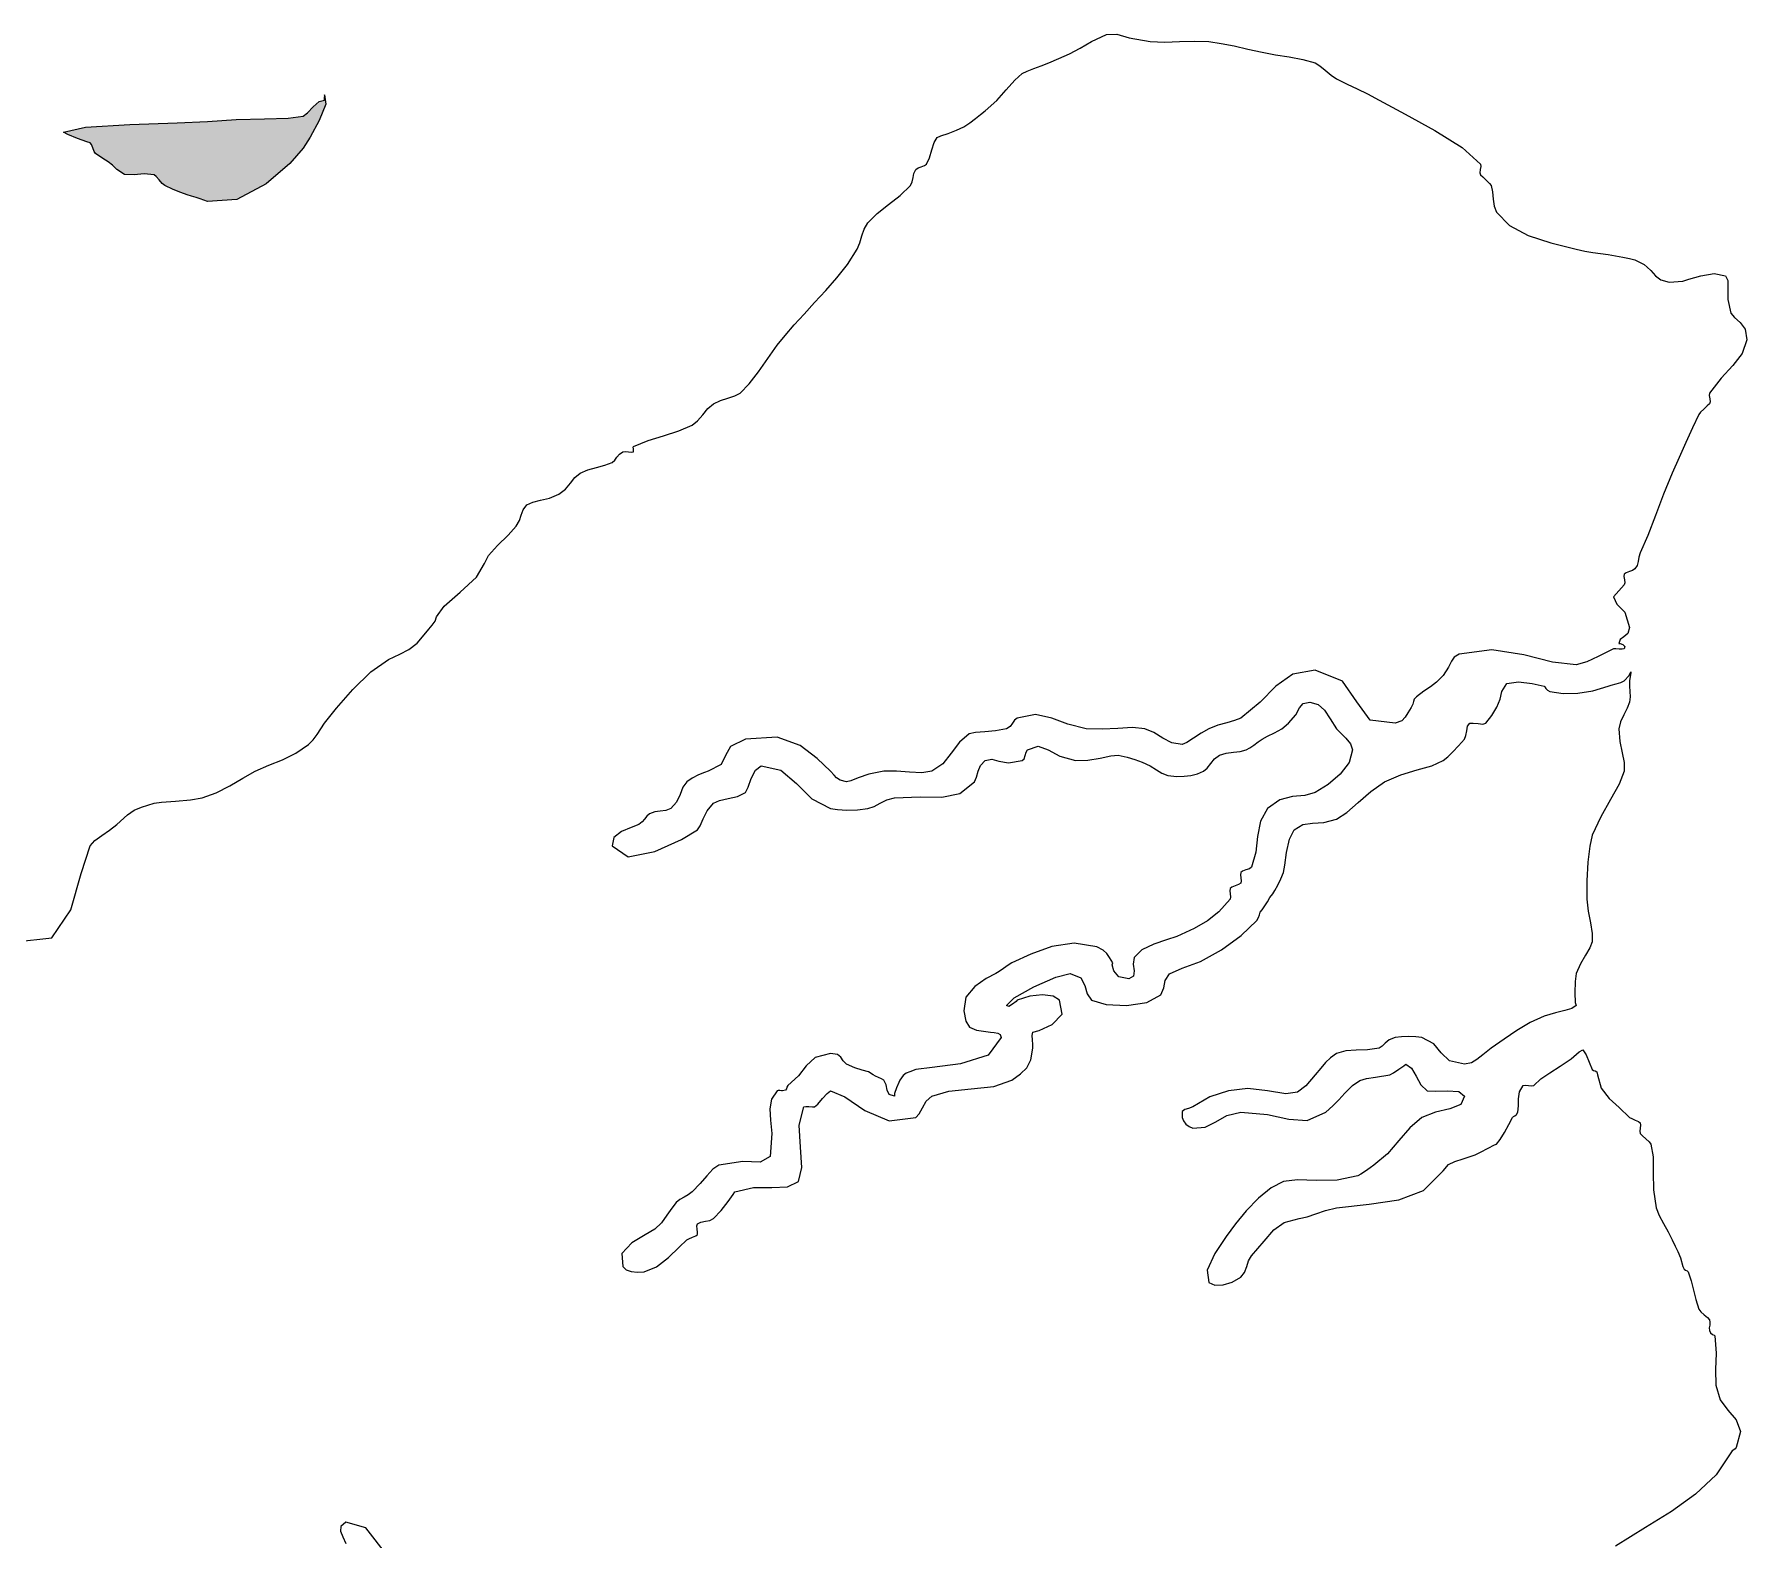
# Model space of a CAD drawing. Header units: inches. Extents: x -600 to 863, y -502 to 873.
# Drawn here: x 687.67 to 721.71, y 70.07 to 100 of the extents above; entities that cross this region are included whole.
import ezdxf

# ---------------------------------------------------------------- set-up
doc = ezdxf.new("R2010")
doc.units = ezdxf.units.IN
doc.header["$MEASUREMENT"] = 0
doc.layers.add('Layer 1', color=7, linetype='Continuous')

msp = doc.modelspace()

# ---------------------------------------------------------------- hatches: boundary and pattern name
at = {"layer": 'Layer 1', "true_color": 0xffffff}
msp.add_hatch(color=7, dxfattribs=at).paths.add_polyline_path([(693.442, 98.686), (693.438, 98.703), (693.442, 98.737), (693.445, 98.772), (693.442, 98.791), (693.465, 98.604), (693.336, 98.284), (693.154, 97.953), (693.019, 97.732), (692.755, 97.426), (692.28, 97.021), (691.699, 96.709), (691.112, 96.674), (691.041, 96.698), (690.97, 96.725), (690.89, 96.752), (690.795, 96.779), (690.71, 96.805), (690.587, 96.849), (690.436, 96.911), (690.266, 96.991), (690.217, 97.033), (690.155, 97.103), (690.096, 97.169), (690.054, 97.203), (689.857, 97.223), (689.655, 97.204), (689.467, 97.211), (689.312, 97.31), (689.23, 97.396), (689.142, 97.46), (689.033, 97.528), (688.889, 97.627), (688.861, 97.669), (688.835, 97.737), (688.808, 97.804), (688.783, 97.839), (688.719, 97.858), (688.53, 97.925), (688.336, 98.001), (688.254, 98.051), (688.688, 98.149), (689.57, 98.204), (690.51, 98.234), (691.112, 98.262), (691.684, 98.302), (692.246, 98.317), (692.719, 98.331), (693.019, 98.368), (693.102, 98.435), (693.216, 98.552), (693.337, 98.657)])

# ---------------------------------------------------------------- linework, layer by layer
at = {"layer": 'Layer 1', "lineweight": 0}
for points in [[(687.301, 81.956), (688.021, 82.031), (688.4, 82.591), (688.602, 83.31), (688.783, 83.862), (688.878, 83.968), (689.014, 84.069), (689.165, 84.174), (689.312, 84.286), (689.527, 84.475), (689.66, 84.572), (689.804, 84.633), (690.054, 84.709), (690.201, 84.728), (690.476, 84.75), (690.776, 84.779), (691.007, 84.815), (691.286, 84.915), (691.559, 85.056), (691.819, 85.209), (692.065, 85.345), (692.334, 85.464), (692.604, 85.575), (692.869, 85.703), (693.124, 85.874), (693.217, 85.967), (693.295, 86.074), (693.367, 86.188), (693.442, 86.298), (693.678, 86.596), (694.003, 86.97), (694.365, 87.324), (694.713, 87.568), (694.938, 87.671), (695.119, 87.762), (695.282, 87.889), (695.454, 88.098), (695.512, 88.167), (695.58, 88.246), (695.639, 88.33), (695.666, 88.415), (695.817, 88.627), (696.14, 88.907), (696.464, 89.205), (696.618, 89.474), (696.699, 89.635), (696.88, 89.832), (697.089, 90.036), (697.254, 90.215), (697.314, 90.327), (697.349, 90.438), (697.389, 90.543), (697.466, 90.639), (697.581, 90.695), (697.735, 90.731), (697.914, 90.775), (698.101, 90.851), (698.23, 90.95), (698.329, 91.069), (698.42, 91.185), (698.524, 91.273), (698.676, 91.338), (698.846, 91.385), (699.014, 91.43), (699.16, 91.485), (699.211, 91.529), (699.254, 91.588), (699.302, 91.648), (699.371, 91.697), (699.417, 91.7), (699.482, 91.692), (699.545, 91.687), (699.583, 91.697), (699.586, 91.718), (699.582, 91.753), (699.579, 91.786), (699.583, 91.804), (699.872, 91.918), (700.181, 92.014), (700.481, 92.11), (700.748, 92.227), (700.854, 92.312), (700.958, 92.433), (701.063, 92.556), (701.172, 92.65), (701.312, 92.717), (701.461, 92.765), (701.599, 92.808), (701.701, 92.862), (701.885, 93.05), (702.068, 93.288), (702.254, 93.553), (702.442, 93.815), (702.599, 94.01), (702.779, 94.217), (702.977, 94.435), (703.184, 94.662), (703.404, 94.902), (703.627, 95.152), (703.84, 95.422), (704.03, 95.721), (704.083, 95.85), (704.124, 95.987), (704.171, 96.125), (704.242, 96.25), (704.426, 96.436), (704.65, 96.61), (704.883, 96.79), (705.089, 96.991), (705.125, 97.062), (705.142, 97.146), (705.158, 97.231), (705.195, 97.31), (705.239, 97.34), (705.304, 97.363), (705.366, 97.387), (705.406, 97.415), (705.464, 97.542), (705.514, 97.699), (705.562, 97.847), (705.618, 97.944), (705.694, 97.979), (705.838, 98.027), (706.004, 98.087), (706.147, 98.156), (706.269, 98.238), (706.381, 98.322), (706.482, 98.403), (706.571, 98.474), (706.802, 98.682), (706.994, 98.895), (707.16, 99.083), (707.312, 99.215), (707.409, 99.263), (707.541, 99.313), (707.689, 99.367), (707.842, 99.427), (708.041, 99.513), (708.248, 99.607), (708.464, 99.719), (708.689, 99.851), (708.986, 99.995), (709.193, 99.997), (709.439, 99.926), (709.854, 99.851), (710.144, 99.84), (710.436, 99.851), (710.729, 99.861), (711.019, 99.851), (711.265, 99.816), (711.525, 99.764), (711.797, 99.702), (712.077, 99.639), (712.345, 99.59), (712.618, 99.548), (712.887, 99.498), (713.136, 99.427), (713.227, 99.371), (713.335, 99.28), (713.45, 99.184), (713.56, 99.109), (713.771, 99.005), (713.97, 98.912), (714.176, 98.812), (714.406, 98.686), (714.919, 98.405), (715.511, 98.083), (716.053, 97.744), (716.418, 97.415), (716.425, 97.37), (716.415, 97.306), (716.407, 97.242), (716.418, 97.203), (716.463, 97.163), (716.532, 97.098), (716.598, 97.031), (716.63, 96.991), (716.66, 96.861), (716.674, 96.717), (716.692, 96.578), (716.736, 96.462), (716.998, 96.194), (717.366, 95.997), (717.816, 95.848), (718.324, 95.721), (718.492, 95.687), (718.65, 95.661), (718.804, 95.64), (718.959, 95.615), (719.1, 95.593), (719.247, 95.568), (719.383, 95.541), (719.488, 95.509), (719.595, 95.462), (719.671, 95.42), (719.734, 95.369), (719.807, 95.298), (719.899, 95.194), (720.007, 95.113), (720.173, 95.071), (720.441, 95.086), (720.562, 95.126), (720.796, 95.196), (721.063, 95.238), (721.289, 95.191), (721.338, 95.099), (721.333, 94.94), (721.333, 94.723), (721.395, 94.45), (721.468, 94.363), (721.581, 94.268), (721.681, 94.131), (721.712, 93.921), (721.622, 93.651), (721.436, 93.412), (721.201, 93.162), (720.971, 92.862), (720.966, 92.816), (720.975, 92.752), (720.982, 92.689), (720.971, 92.65), (720.924, 92.609), (720.857, 92.546), (720.795, 92.482), (720.76, 92.438), (720.632, 92.169), (720.501, 91.883), (720.367, 91.583), (720.23, 91.273), (720.059, 90.855), (719.897, 90.43), (719.745, 90.029), (719.595, 89.686), (719.564, 89.598), (719.551, 89.516), (719.531, 89.438), (719.488, 89.368), (719.443, 89.339), (719.38, 89.315), (719.318, 89.292), (719.277, 89.262), (719.271, 89.217), (719.28, 89.153), (719.288, 89.09), (719.277, 89.051), (719.066, 88.81), (719.128, 88.669), (719.291, 88.507), (719.383, 88.203), (719.346, 88.084), (719.268, 88.016), (719.193, 87.961), (719.171, 87.886), (719.196, 87.883), (719.249, 87.862), (719.289, 87.827), (719.277, 87.78), (719.238, 87.77), (719.176, 87.773), (719.111, 87.78), (719.065, 87.78), (718.955, 87.727), (718.761, 87.624), (718.534, 87.521), (718.324, 87.462), (717.853, 87.514), (717.278, 87.66), (716.645, 87.76), (715.995, 87.674), (715.895, 87.614), (715.841, 87.53), (715.785, 87.411), (715.677, 87.25), (715.547, 87.115), (715.425, 87.024), (715.296, 86.94), (715.147, 86.827), (715.104, 86.775), (715.089, 86.729), (715.076, 86.679), (715.042, 86.615), (714.975, 86.506), (714.925, 86.417), (714.854, 86.348), (714.725, 86.298), (714.227, 86.363), (713.958, 86.724), (713.676, 87.135), (713.136, 87.356), (712.689, 87.278), (712.354, 87.037), (712.04, 86.717), (711.653, 86.403), (711.531, 86.351), (711.375, 86.308), (711.199, 86.26), (711.019, 86.191), (710.868, 86.105), (710.717, 86.002), (710.584, 85.914), (710.489, 85.874), (710.283, 85.907), (710.102, 86.005), (709.928, 86.116), (709.748, 86.191), (709.501, 86.212), (709.212, 86.197), (708.899, 86.181), (708.583, 86.191), (708.219, 86.281), (707.898, 86.401), (707.576, 86.47), (707.207, 86.403), (707.157, 86.362), (707.117, 86.301), (707.069, 86.237), (706.995, 86.191), (706.782, 86.146), (706.566, 86.129), (706.379, 86.115), (706.254, 86.086), (706.06, 85.921), (705.898, 85.703), (705.729, 85.492), (705.513, 85.345), (705.312, 85.314), (705.068, 85.328), (704.808, 85.349), (704.56, 85.345), (704.262, 85.285), (704.049, 85.211), (703.906, 85.151), (703.818, 85.133), (703.688, 85.169), (703.621, 85.213), (703.574, 85.27), (703.501, 85.345), (703.237, 85.596), (702.898, 85.857), (702.438, 86.021), (701.807, 85.98), (701.51, 85.836), (701.414, 85.657), (701.329, 85.481), (701.065, 85.345), (700.992, 85.32), (700.877, 85.272), (700.75, 85.208), (700.642, 85.133), (700.567, 85.025), (700.509, 84.88), (700.437, 84.729), (700.324, 84.604), (700.225, 84.562), (700.115, 84.549), (700.004, 84.537), (699.9, 84.498), (699.848, 84.451), (699.804, 84.395), (699.756, 84.337), (699.689, 84.286), (699.537, 84.224), (699.343, 84.144), (699.19, 84.028), (699.16, 83.862), (699.475, 83.64), (700.007, 83.746), (700.538, 83.99), (700.854, 84.18), (700.906, 84.26), (700.965, 84.396), (701.048, 84.557), (701.172, 84.709), (701.29, 84.763), (701.465, 84.8), (701.652, 84.844), (701.807, 84.921), (701.863, 85.027), (701.924, 85.201), (702.005, 85.367), (702.124, 85.45), (702.51, 85.364), (702.82, 85.098), (703.127, 84.795), (703.501, 84.604), (703.637, 84.585), (703.824, 84.574), (704.035, 84.578), (704.242, 84.604), (704.365, 84.646), (704.487, 84.713), (704.619, 84.776), (704.771, 84.815), (705.283, 84.834), (705.714, 84.831), (706.07, 84.9), (706.359, 85.133), (706.402, 85.229), (706.432, 85.347), (706.478, 85.462), (706.571, 85.557), (706.705, 85.584), (706.846, 85.543), (707.034, 85.509), (707.312, 85.557), (707.348, 85.594), (707.371, 85.657), (707.391, 85.724), (707.418, 85.769), (707.629, 85.841), (707.824, 85.768), (708.055, 85.643), (708.371, 85.557), (708.617, 85.563), (708.861, 85.607), (709.072, 85.651), (709.219, 85.662), (709.396, 85.625), (709.547, 85.581), (709.691, 85.524), (709.854, 85.45), (709.982, 85.376), (710.087, 85.308), (710.207, 85.257), (710.383, 85.238), (710.527, 85.244), (710.663, 85.263), (710.791, 85.295), (710.912, 85.345), (710.986, 85.406), (711.057, 85.496), (711.135, 85.59), (711.23, 85.662), (711.367, 85.705), (711.51, 85.724), (711.645, 85.738), (711.76, 85.769), (711.833, 85.811), (711.914, 85.866), (711.998, 85.927), (712.077, 85.98), (712.187, 86.039), (712.322, 86.107), (712.469, 86.191), (712.606, 86.298), (712.748, 86.469), (712.821, 86.605), (712.894, 86.694), (713.03, 86.721), (713.194, 86.672), (713.319, 86.556), (713.432, 86.39), (713.56, 86.191), (713.637, 86.107), (713.743, 86.002), (713.837, 85.887), (713.877, 85.769), (713.809, 85.521), (713.632, 85.287), (713.393, 85.08), (713.136, 84.921), (712.926, 84.864), (712.684, 84.841), (712.429, 84.778), (712.183, 84.604), (712.045, 84.352), (711.989, 84.05), (711.951, 83.734), (711.865, 83.438), (711.825, 83.407), (711.758, 83.383), (711.69, 83.359), (711.653, 83.333), (711.647, 83.284), (711.656, 83.226), (711.664, 83.168), (711.653, 83.121), (711.611, 83.093), (711.544, 83.066), (711.478, 83.041), (711.441, 83.016), (711.437, 82.967), (711.445, 82.906), (711.453, 82.848), (711.441, 82.804), (711.218, 82.551), (710.991, 82.369), (710.725, 82.219), (710.383, 82.062), (710.179, 81.991), (709.927, 81.908), (709.69, 81.796), (709.536, 81.639), (709.517, 81.511), (709.532, 81.377), (709.523, 81.269), (709.43, 81.215), (709.229, 81.257), (709.128, 81.379), (709.099, 81.498), (709.112, 81.533), (709.044, 81.639), (708.989, 81.723), (708.917, 81.791), (708.795, 81.851), (708.34, 81.927), (707.897, 81.859), (707.48, 81.708), (707.101, 81.533), (707.028, 81.489), (706.938, 81.425), (706.851, 81.362), (706.783, 81.321), (706.595, 81.226), (706.367, 81.066), (706.188, 80.85), (706.147, 80.58), (706.192, 80.376), (706.26, 80.26), (706.403, 80.198), (706.678, 80.156), (706.753, 80.149), (706.822, 80.139), (706.872, 80.11), (706.889, 80.051), (706.632, 79.699), (706.086, 79.525), (705.518, 79.456), (705.195, 79.415), (705.076, 79.368), (705.001, 79.341), (704.944, 79.298), (704.877, 79.203), (704.856, 79.158), (704.808, 79.048), (704.768, 78.936), (704.771, 78.886), (704.664, 78.919), (704.624, 79.006), (704.605, 79.111), (704.56, 79.203), (704.513, 79.233), (704.453, 79.257), (704.395, 79.28), (704.348, 79.31), (704.254, 79.366), (704.13, 79.405), (703.982, 79.449), (703.818, 79.521), (703.751, 79.585), (703.704, 79.658), (703.636, 79.716), (703.501, 79.732), (703.192, 79.653), (703.012, 79.491), (702.863, 79.291), (702.653, 79.098), (702.629, 79.065), (702.624, 79.033), (702.607, 79.006), (702.548, 78.992), (702.525, 78.993), (702.493, 78.995), (702.461, 78.996), (702.442, 78.992), (702.323, 78.823), (702.29, 78.633), (702.307, 78.41), (702.336, 78.145), (702.303, 77.688), (702.104, 77.572), (701.756, 77.584), (701.277, 77.51), (701.158, 77.433), (701.039, 77.304), (700.907, 77.146), (700.748, 76.98), (700.67, 76.923), (700.587, 76.875), (700.505, 76.828), (700.43, 76.769), (700.343, 76.659), (700.247, 76.518), (700.137, 76.369), (700.007, 76.239), (699.815, 76.13), (699.548, 75.97), (699.352, 75.759), (699.371, 75.498), (699.439, 75.435), (699.54, 75.397), (699.662, 75.384), (699.795, 75.392), (700.042, 75.491), (700.282, 75.678), (700.491, 75.88), (700.642, 76.027), (700.683, 76.049), (700.753, 76.08), (700.82, 76.111), (700.854, 76.133), (700.857, 76.18), (700.85, 76.243), (700.843, 76.304), (700.854, 76.345), (700.924, 76.383), (701.011, 76.398), (701.099, 76.414), (701.172, 76.451), (701.327, 76.614), (701.468, 76.789), (701.566, 76.928), (701.595, 76.98), (701.968, 77.067), (702.333, 77.072), (702.647, 77.084), (702.865, 77.191), (702.932, 77.467), (702.9, 77.872), (702.879, 78.308), (702.972, 78.674), (703.006, 78.682), (703.071, 78.68), (703.14, 78.674), (703.184, 78.674), (703.249, 78.729), (703.34, 78.836), (703.433, 78.941), (703.501, 78.992), (703.785, 78.87), (704.183, 78.602), (704.663, 78.396), (705.195, 78.463), (705.264, 78.536), (705.326, 78.655), (705.403, 78.783), (705.513, 78.886), (705.854, 78.986), (706.298, 79.029), (706.745, 79.08), (707.101, 79.203), (707.277, 79.327), (707.399, 79.448), (707.479, 79.606), (707.524, 79.839), (707.523, 79.91), (707.514, 80.002), (707.51, 80.092), (707.524, 80.156), (707.646, 80.188), (707.902, 80.311), (708.103, 80.515), (708.054, 80.792), (707.922, 80.871), (707.711, 80.9), (707.46, 80.875), (707.207, 80.792), (707.188, 80.77), (707.12, 80.714), (707.042, 80.671), (706.995, 80.686), (707.15, 80.841), (707.544, 81.059), (707.98, 81.249), (708.266, 81.321), (708.472, 81.235), (708.555, 81.083), (708.6, 80.917), (708.689, 80.792), (708.979, 80.705), (709.386, 80.687), (709.789, 80.747), (710.065, 80.897), (710.126, 81.036), (710.15, 81.182), (710.237, 81.317), (710.489, 81.427), (710.856, 81.564), (711.271, 81.793), (711.665, 82.077), (711.972, 82.38), (712.007, 82.438), (712.024, 82.491), (712.041, 82.541), (712.077, 82.592), (712.135, 82.667), (712.184, 82.751), (712.232, 82.835), (712.289, 82.909), (712.33, 82.971), (712.388, 83.078), (712.449, 83.208), (712.501, 83.333), (712.527, 83.48), (712.564, 83.731), (712.623, 83.995), (712.713, 84.18), (712.886, 84.288), (713.081, 84.313), (713.304, 84.324), (713.56, 84.392), (713.76, 84.523), (713.986, 84.725), (714.238, 84.944), (714.513, 85.133), (714.838, 85.273), (715.162, 85.371), (715.453, 85.455), (715.677, 85.557), (715.769, 85.629), (715.871, 85.728), (715.982, 85.847), (716.101, 85.98), (716.131, 86.054), (716.145, 86.15), (716.163, 86.24), (716.207, 86.298), (716.275, 86.303), (716.372, 86.291), (716.466, 86.282), (716.524, 86.298), (716.644, 86.453), (716.742, 86.616), (716.812, 86.779), (716.842, 86.933), (716.944, 87.089), (717.173, 87.125), (717.447, 87.092), (717.688, 87.039), (717.697, 87.024), (717.72, 86.991), (717.753, 86.955), (717.795, 86.933), (718.062, 86.893), (718.351, 86.896), (718.653, 86.945), (718.959, 87.039), (719.02, 87.057), (719.113, 87.082), (719.209, 87.112), (719.277, 87.145), (719.373, 87.249), (719.41, 87.324), (719.406, 87.309), (719.383, 87.145), (719.381, 87.039), (719.389, 86.932), (719.393, 86.824), (719.383, 86.721), (719.337, 86.6), (719.268, 86.468), (719.203, 86.33), (719.171, 86.191), (719.187, 85.935), (719.235, 85.713), (719.278, 85.518), (719.277, 85.345), (719.176, 85.089), (719.005, 84.784), (718.812, 84.441), (718.642, 84.074), (718.59, 83.854), (718.552, 83.534), (718.532, 83.167), (718.536, 82.804), (718.562, 82.562), (718.603, 82.328), (718.637, 82.121), (718.642, 81.956), (718.596, 81.833), (718.507, 81.685), (718.405, 81.514), (718.324, 81.321), (718.304, 81.167), (718.294, 80.941), (718.3, 80.746), (718.324, 80.686), (718.233, 80.628), (718.093, 80.588), (717.909, 80.544), (717.688, 80.475), (717.406, 80.347), (717.145, 80.192), (716.889, 80.021), (716.63, 79.839), (716.464, 79.71), (716.348, 79.611), (716.24, 79.546), (716.101, 79.521), (715.803, 79.586), (715.638, 79.745), (715.492, 79.926), (715.254, 80.051), (715.133, 80.067), (714.989, 80.071), (714.846, 80.065), (714.725, 80.051), (714.606, 80.006), (714.526, 79.939), (714.466, 79.876), (714.406, 79.839), (714.175, 79.807), (713.949, 79.801), (713.74, 79.788), (713.56, 79.732), (713.436, 79.65), (713.337, 79.553), (713.243, 79.439), (713.136, 79.31), (712.947, 79.091), (712.779, 78.963), (712.553, 78.93), (712.183, 78.992), (711.793, 79.037), (711.407, 78.993), (711.039, 78.869), (710.701, 78.674), (710.616, 78.639), (710.54, 78.621), (710.492, 78.577), (710.489, 78.463), (710.515, 78.393), (710.564, 78.329), (710.63, 78.279), (710.701, 78.251), (710.947, 78.266), (711.158, 78.375), (711.378, 78.502), (711.653, 78.568), (712.187, 78.522), (712.608, 78.426), (712.977, 78.4), (713.348, 78.568), (713.487, 78.691), (713.601, 78.814), (713.72, 78.947), (713.877, 79.098), (714.018, 79.197), (714.152, 79.237), (714.334, 79.262), (714.618, 79.31), (714.691, 79.347), (714.799, 79.419), (714.896, 79.489), (714.936, 79.521), (715.047, 79.443), (715.139, 79.284), (715.234, 79.111), (715.359, 78.992), (715.516, 78.982), (715.76, 78.994), (715.989, 78.979), (716.101, 78.886), (716.03, 78.717), (715.812, 78.633), (715.527, 78.569), (715.254, 78.463), (715.012, 78.258), (714.796, 78.002), (714.57, 77.738), (714.301, 77.51), (714.229, 77.461), (714.135, 77.394), (714.043, 77.332), (713.983, 77.298), (713.568, 77.216), (713.151, 77.211), (712.779, 77.224), (712.501, 77.191), (712.259, 77.062), (712.004, 76.856), (711.76, 76.605), (711.548, 76.345), (711.362, 76.097), (711.136, 75.759), (710.983, 75.423), (711.019, 75.18), (711.136, 75.128), (711.301, 75.135), (711.483, 75.19), (711.653, 75.286), (711.728, 75.378), (711.772, 75.496), (711.811, 75.614), (711.865, 75.709), (712.121, 76.005), (712.313, 76.225), (712.52, 76.373), (712.818, 76.451), (712.976, 76.487), (713.147, 76.547), (713.34, 76.611), (713.56, 76.662), (714.209, 76.741), (714.793, 76.823), (715.289, 77.011), (715.677, 77.403), (715.781, 77.524), (715.907, 77.588), (716.076, 77.639), (716.312, 77.721), (716.421, 77.774), (716.571, 77.854), (716.698, 77.92), (716.736, 77.933), (716.811, 78.025), (716.896, 78.164), (716.981, 78.319), (717.054, 78.463), (717.075, 78.484), (717.105, 78.496), (717.136, 78.519), (717.159, 78.568), (717.172, 78.694), (717.174, 78.832), (717.195, 78.97), (717.266, 79.098), (717.308, 79.107), (717.372, 79.098), (717.436, 79.088), (717.477, 79.098), (717.617, 79.229), (717.797, 79.352), (718.002, 79.479), (718.219, 79.627), (718.378, 79.764), (718.453, 79.807), (718.517, 79.706), (718.642, 79.415), (718.667, 79.394), (718.701, 79.387), (718.732, 79.367), (718.748, 79.31), (718.819, 79.045), (718.975, 78.841), (719.176, 78.659), (719.383, 78.463), (719.425, 78.438), (719.494, 78.409), (719.561, 78.38), (719.595, 78.356), (719.602, 78.307), (719.593, 78.249), (719.585, 78.192), (719.595, 78.145), (719.639, 78.096), (719.706, 78.035), (719.771, 77.977), (719.807, 77.933), (719.852, 77.68), (719.853, 77.37), (719.857, 77.024), (719.912, 76.662), (719.969, 76.514), (720.054, 76.352), (720.147, 76.186), (720.23, 76.027), (720.291, 75.904), (720.344, 75.795), (720.393, 75.669), (720.441, 75.498), (720.466, 75.444), (720.496, 75.425), (720.526, 75.415), (720.548, 75.392), (720.609, 75.212), (720.653, 75.027), (720.697, 74.84), (720.76, 74.65), (720.801, 74.598), (720.867, 74.54), (720.933, 74.484), (720.971, 74.438), (720.979, 74.39), (720.975, 74.334), (720.968, 74.278), (720.971, 74.228), (720.994, 74.183), (721.029, 74.15), (721.062, 74.131), (721.077, 74.121), (721.104, 73.778), (721.093, 73.451), (721.1, 73.141), (721.183, 72.851), (721.338, 72.643), (721.504, 72.448), (721.59, 72.218), (721.501, 71.897), (721.48, 71.877), (721.452, 71.857), (721.422, 71.832), (721.395, 71.792), (721.103, 71.354), (720.695, 70.973), (720.213, 70.631), (719.7, 70.31), (719.401, 70.125), (719.105, 69.941)], [(693.442, 98.686), (693.438, 98.703), (693.442, 98.737), (693.445, 98.772), (693.442, 98.791), (693.465, 98.604), (693.336, 98.284), (693.154, 97.953), (693.019, 97.732), (692.755, 97.426), (692.28, 97.021), (691.699, 96.709), (691.112, 96.674), (691.041, 96.698), (690.97, 96.725), (690.89, 96.752), (690.795, 96.779), (690.71, 96.805), (690.587, 96.849), (690.436, 96.911), (690.266, 96.991), (690.217, 97.033), (690.155, 97.103), (690.096, 97.169), (690.054, 97.203), (689.857, 97.223), (689.655, 97.204), (689.467, 97.211), (689.312, 97.31), (689.23, 97.396), (689.142, 97.46), (689.033, 97.528), (688.889, 97.627), (688.861, 97.669), (688.835, 97.737), (688.808, 97.804), (688.783, 97.839), (688.719, 97.858), (688.53, 97.925), (688.336, 98.001), (688.254, 98.051), (688.688, 98.149), (689.57, 98.204), (690.51, 98.234), (691.112, 98.262), (691.684, 98.302), (692.246, 98.317), (692.719, 98.331), (693.019, 98.368), (693.102, 98.435), (693.216, 98.552), (693.337, 98.657), (693.442, 98.686), (693.442, 98.686)], [(694.7, 69.74), (694.261, 70.303), (693.865, 70.415), (693.766, 70.327), (693.757, 70.234), (693.803, 70.127), (693.865, 69.992)]]:
    msp.add_lwpolyline(points, dxfattribs=at)

doc.saveas('drawing.dxf')
